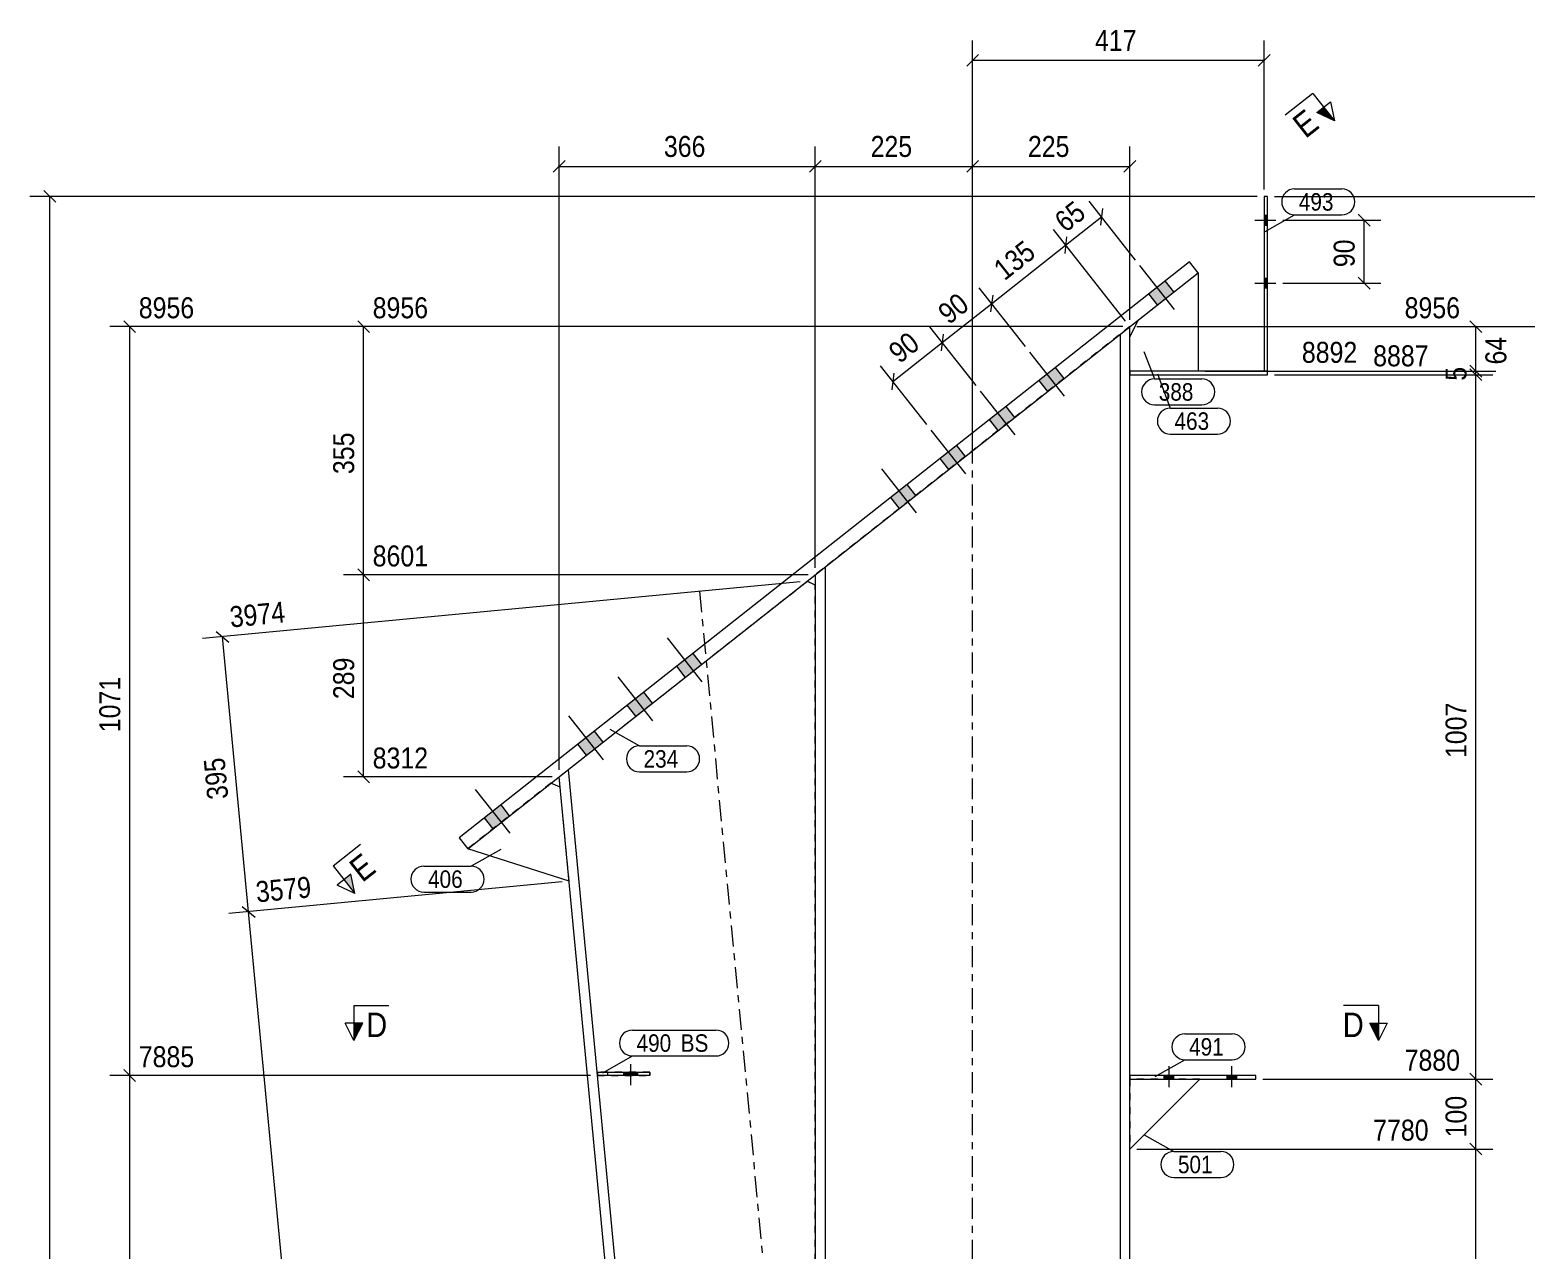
# Model space of a CAD drawing. Header units: millimetres. Extents: x 2 to 579, y 1 to 825.
# Drawn here: x 168 to 382.1, y 478.9 to 653.4 of the extents above; entities that cross this region are included whole.
import ezdxf

# ---------------------------------------------------------------- set-up
doc = ezdxf.new("R2010")
doc.units = ezdxf.units.MM
for name, pattern in [('XKITLINE00', [0]), ('XKITLINE01', [4, 1, -1, 1, -1]), ('XKITLINE02', [4, 2, -2]), ('XKITLINE03', [6, 3, -1, 1, -1])]:
    doc.linetypes.add(name, pattern=pattern)
for name, color, linetype, lineweight in [('Bolt', 3, 'Continuous', 0), ('Dimensions', 7, 'Continuous', 0), ('Part', 2, 'Continuous', 0), ('PartMark', 7, 'Continuous', 0), ('Section', 6, 'Continuous', 0)]:
    doc.layers.add(name, color=color, linetype=linetype, lineweight=lineweight)
doc.styles.add('ARIAL', font='ARIAL.TTF')

# ---------------------------------------------------------------- blocks, each defined once
blk = doc.blocks.new('*A9')
at = {"layer": 'Bolt'}
for points in [[(329.34, 614.05), (328.1, 615.62), (330.46, 617.48), (331.7, 615.91)], [(329.34, 614.05), (328.1, 615.62), (330.46, 617.48), (331.7, 615.91)], [(313.64, 601.67), (312.4, 603.24), (314.75, 605.09), (315.99, 603.52)], [(313.64, 601.67), (312.4, 603.24), (314.75, 605.09), (315.99, 603.52)], [(306.57, 596.09), (305.33, 597.66), (307.69, 599.52), (308.92, 597.95)], [(306.57, 596.09), (305.33, 597.66), (307.69, 599.52), (308.92, 597.95)], [(299.5, 590.52), (298.26, 592.09), (300.62, 593.95), (301.86, 592.38)], [(299.5, 590.52), (298.26, 592.09), (300.62, 593.95), (301.86, 592.38)], [(292.43, 584.95), (291.19, 586.52), (293.55, 588.38), (294.79, 586.81)], [(292.43, 584.95), (291.19, 586.52), (293.55, 588.38), (294.79, 586.81)], [(261.8, 560.81), (260.57, 562.38), (262.92, 564.23), (264.16, 562.66)], [(261.8, 560.81), (260.57, 562.38), (262.92, 564.23), (264.16, 562.66)], [(254.74, 555.23), (253.5, 556.8), (255.85, 558.66), (257.09, 557.09)], [(254.74, 555.23), (253.5, 556.8), (255.85, 558.66), (257.09, 557.09)], [(247.67, 549.66), (246.43, 551.23), (248.79, 553.09), (250.03, 551.52)], [(247.67, 549.66), (246.43, 551.23), (248.79, 553.09), (250.03, 551.52)], [(234.32, 539.14), (233.08, 540.71), (235.44, 542.57), (236.67, 540.99)], [(234.32, 539.14), (233.08, 540.71), (235.44, 542.57), (236.67, 540.99)]]:
    blk.add_hatch(color=3, dxfattribs=at).paths.add_polyline_path(points, flags=17)
at = {"layer": 'Bolt', "color": 3, "linetype": 'XKITLINE00', "lineweight": 0}
for p, q in [((331.76, 613.41), (326.81, 619.69)), ((331.76, 613.41), (326.81, 619.69)), ((331.7, 615.91), (330.46, 617.48)), ((331.7, 615.91), (330.46, 617.48)), ((329.34, 614.05), (328.1, 615.62)), ((329.34, 614.05), (328.1, 615.62)), ((316.05, 601.02), (311.1, 607.31)), ((316.05, 601.02), (311.1, 607.31)), ((315.99, 603.52), (314.75, 605.09)), ((315.99, 603.52), (314.75, 605.09)), ((308.98, 595.45), (304.03, 601.73)), ((308.98, 595.45), (304.03, 601.73)), ((313.64, 601.67), (312.4, 603.24)), ((313.64, 601.67), (312.4, 603.24)), ((308.92, 597.95), (307.69, 599.52)), ((308.92, 597.95), (307.69, 599.52)), ((306.57, 596.09), (305.33, 597.66)), ((306.57, 596.09), (305.33, 597.66)), ((301.92, 589.88), (296.96, 596.16)), ((301.92, 589.88), (296.96, 596.16)), ((301.86, 592.38), (300.62, 593.95)), ((301.86, 592.38), (300.62, 593.95)), ((299.5, 590.52), (298.26, 592.09)), ((299.5, 590.52), (298.26, 592.09)), ((294.85, 584.31), (289.9, 590.59)), ((294.85, 584.31), (289.9, 590.59)), ((292.43, 584.95), (291.19, 586.52)), ((292.43, 584.95), (291.19, 586.52)), ((294.79, 586.81), (293.55, 588.38)), ((294.79, 586.81), (293.55, 588.38)), ((264.22, 560.16), (259.27, 566.45)), ((264.22, 560.16), (259.27, 566.45)), ((264.16, 562.66), (262.92, 564.23)), ((264.16, 562.66), (262.92, 564.23)), ((257.15, 554.59), (252.2, 560.87)), ((257.15, 554.59), (252.2, 560.87)), ((261.8, 560.81), (260.57, 562.38)), ((261.8, 560.81), (260.57, 562.38)), ((257.09, 557.09), (255.85, 558.66)), ((257.09, 557.09), (255.85, 558.66)), ((254.74, 555.23), (253.5, 556.8)), ((254.74, 555.23), (253.5, 556.8)), ((250.09, 549.02), (245.13, 555.3)), ((250.09, 549.02), (245.13, 555.3)), ((250.03, 551.52), (248.79, 553.09)), ((250.03, 551.52), (248.79, 553.09)), ((247.67, 549.66), (246.43, 551.23)), ((247.67, 549.66), (246.43, 551.23)), ((236.74, 538.5), (231.78, 544.78)), ((236.74, 538.5), (231.78, 544.78)), ((236.67, 540.99), (235.44, 542.57)), ((236.67, 540.99), (235.44, 542.57)), ((234.32, 539.14), (233.08, 540.71)), ((234.32, 539.14), (233.08, 540.71))]:
    blk.add_line(p, q, dxfattribs=at)
blk = doc.blocks.new('*A10')
at = {"layer": 'Bolt'}
for points in [[(331.7, 503.86), (331.7, 503.36), (330.3, 503.36), (330.3, 503.86)], [(331.7, 503.86), (331.7, 503.36), (330.3, 503.36), (330.3, 503.86)], [(340.7, 503.86), (340.7, 503.36), (339.3, 503.36), (339.3, 503.86)], [(340.7, 503.86), (340.7, 503.36), (339.3, 503.36), (339.3, 503.86)]]:
    blk.add_hatch(color=3, dxfattribs=at).paths.add_polyline_path(points, flags=17)
at = {"layer": 'Bolt', "color": 3, "linetype": 'XKITLINE00', "lineweight": 0}
for p, q in [((331, 502.2), (331, 505.2)), ((331, 502.2), (331, 505.2)), ((340, 502.2), (340, 505.2)), ((340, 502.2), (340, 505.2)), ((330.3, 503.36), (330.3, 503.86)), ((330.3, 503.36), (330.3, 503.86)), ((331.7, 503.36), (331.7, 503.86)), ((331.7, 503.36), (331.7, 503.86)), ((339.3, 503.36), (339.3, 503.86)), ((339.3, 503.36), (339.3, 503.86)), ((340.7, 503.36), (340.7, 503.86)), ((340.7, 503.36), (340.7, 503.86))]:
    blk.add_line(p, q, dxfattribs=at)
blk = doc.blocks.new('*A11')
at = {"layer": 'Bolt', "color": 3, "linetype": 'XKITLINE02', "lineweight": 0}
for p, q in [((254.02, 502.51), (254.02, 505.51)), ((253.03, 503.86), (253.03, 504.36)), ((255, 503.86), (255, 504.36))]:
    blk.add_line(p, q, dxfattribs=at)
blk = doc.blocks.new('*A12')
at = {"layer": 'Bolt'}
blk.add_hatch(color=3, dxfattribs=at).paths.add_polyline_path([(253.03, 503.86), (253.03, 504.36), (255, 504.36), (255, 503.86)], flags=17)
at = {"layer": 'Bolt', "color": 3, "linetype": 'XKITLINE00', "lineweight": 0}
for p, q in [((254.02, 502.51), (254.02, 505.51)), ((253.03, 503.86), (253.03, 504.36)), ((255, 503.86), (255, 504.36))]:
    blk.add_line(p, q, dxfattribs=at)
blk = doc.blocks.new('*A16')
at = {"layer": 'Bolt'}
for points in [[(344.6, 626.87), (345.1, 626.87), (345.1, 625.47), (344.6, 625.47)], [(344.6, 617.87), (345.1, 617.87), (345.1, 616.47), (344.6, 616.47)]]:
    blk.add_hatch(color=3, dxfattribs=at).paths.add_polyline_path(points, flags=17)
at = {"layer": 'Bolt', "color": 3, "linetype": 'XKITLINE00', "lineweight": 0}
for p, q in [((343.26, 626.17), (346.26, 626.17)), ((344.6, 626.87), (345.1, 626.87)), ((344.6, 625.47), (345.1, 625.47)), ((343.26, 617.17), (346.26, 617.17)), ((344.6, 617.87), (345.1, 617.87)), ((344.6, 616.47), (345.1, 616.47))]:
    blk.add_line(p, q, dxfattribs=at)
blk = doc.blocks.new('*A17')
at = {"layer": 'Bolt'}
for points in [[(344.6, 626.87), (345.1, 626.87), (345.1, 625.47), (344.6, 625.47)], [(344.6, 617.87), (345.1, 617.87), (345.1, 616.47), (344.6, 616.47)]]:
    blk.add_hatch(color=3, dxfattribs=at).paths.add_polyline_path(points, flags=17)
at = {"layer": 'Bolt', "color": 3, "linetype": 'XKITLINE00', "lineweight": 0}
for p, q in [((343.26, 626.17), (346.26, 626.17)), ((344.6, 626.87), (345.1, 626.87)), ((344.6, 625.47), (345.1, 625.47)), ((343.26, 617.17), (346.26, 617.17)), ((344.6, 617.87), (345.1, 617.87)), ((344.6, 616.47), (345.1, 616.47))]:
    blk.add_line(p, q, dxfattribs=at)
blk = doc.blocks.new('*A19')
at = {"layer": 'Part', "color": 2, "linetype": 'XKITLINE00', "lineweight": 0}
for p, q in [((333.92, 620.2), (229.47, 537.86)), ((230.71, 536.29), (335.16, 618.63)), ((335.16, 618.63), (333.92, 620.2)), ((229.47, 537.86), (230.71, 536.29))]:
    blk.add_line(p, q, dxfattribs=at)
blk = doc.blocks.new('*A20')
at = {"layer": 'Part', "color": 7, "linetype": 'XKITLINE01', "lineweight": 0}
blk.add_line((325.4, 610.94), (280.4, 575.46), dxfattribs=at)
at = {"layer": 'Part', "color": 2, "linetype": 'XKITLINE00', "lineweight": 0}
for p, q in [((325.4, 315.36), (325.4, 610.94)), ((324, 609.84), (324, 315.36)), ((281.8, 576.57), (281.8, 315.36)), ((280.4, 575.46), (280.4, 315.36))]:
    blk.add_line(p, q, dxfattribs=at)
at = {"layer": 'Part', "color": 7, "linetype": 'XKITLINE03', "lineweight": 0}
blk.add_line((302.9, 315.36), (302.9, 603.2), dxfattribs=at)
blk = doc.blocks.new('*A21')
at = {"layer": 'Part', "color": 2, "linetype": 'XKITLINE00', "lineweight": 0}
blk.add_line((325.4, 493.36), (335.4, 503.36), dxfattribs=at)
at = {"layer": 'Part', "color": 7, "linetype": 'XKITLINE01', "lineweight": 0}
for p, q in [((325.4, 503.36), (325.4, 493.36)), ((335.4, 503.36), (325.4, 503.36))]:
    blk.add_line(p, q, dxfattribs=at)
blk = doc.blocks.new('*A22')
at = {"layer": 'Part', "color": 2, "linetype": 'XKITLINE00', "lineweight": 0}
for p, q in [((343.4, 503.86), (325.4, 503.86)), ((325.4, 503.36), (343.4, 503.36)), ((343.4, 503.36), (343.4, 503.86))]:
    blk.add_line(p, q, dxfattribs=at)
at = {"layer": 'Part', "color": 7, "linetype": 'XKITLINE01', "lineweight": 0}
blk.add_line((325.4, 503.86), (325.4, 503.36), dxfattribs=at)
blk = doc.blocks.new('*A25')
at = {"layer": 'Part', "color": 7, "linetype": 'XKITLINE01', "lineweight": 0}
for p, q in [((256.72, 504.36), (249.22, 504.36)), ((249.22, 504.36), (249.22, 503.86)), ((249.22, 503.86), (256.72, 503.86)), ((250.72, 503.86), (250.72, 504.36)), ((256.72, 503.86), (256.72, 504.36))]:
    blk.add_line(p, q, dxfattribs=at)
blk = doc.blocks.new('*A26')
at = {"layer": 'Part', "color": 2, "linetype": 'XKITLINE00', "lineweight": 0}
for p, q in [((249.22, 503.86), (249.22, 504.36)), ((249.22, 504.36), (256.72, 504.36)), ((256.72, 503.86), (249.22, 503.86)), ((256.72, 504.36), (256.72, 503.86))]:
    blk.add_line(p, q, dxfattribs=at)
at = {"layer": 'Part', "color": 7, "linetype": 'XKITLINE01', "lineweight": 0}
blk.add_line((250.72, 503.86), (250.72, 504.36), dxfattribs=at)
blk = doc.blocks.new('*A30')
at = {"layer": 'Part', "color": 7, "linetype": 'XKITLINE01', "lineweight": 0}
for p, q in [((243.75, 546.57), (279.24, 574.55)), ((279.24, 574.55), (280.4, 573.99)), ((280.4, 315.36), (280.4, 573.99)), ((280.4, 315.36), (280.4, 573.99)), ((280.4, 573.99), (280.4, 573.99))]:
    blk.add_line(p, q, dxfattribs=at)
at = {"layer": 'Part', "color": 2, "linetype": 'XKITLINE00', "lineweight": 0}
for p, q in [((280.4, 573.99), (279.24, 574.55)), ((265.71, 315.36), (243.75, 546.57)), ((245.06, 547.61), (267.11, 315.36))]:
    blk.add_line(p, q, dxfattribs=at)
at = {"layer": 'Part', "color": 7, "linetype": 'XKITLINE03', "lineweight": 0}
blk.add_line((263.83, 573.11), (281.34, 388.7), dxfattribs=at)
blk = doc.blocks.new('*A31')
at = {"layer": 'Part', "color": 7, "linetype": 'XKITLINE01', "lineweight": 0}
for p, q in [((242.57, 545.65), (230.71, 536.29)), ((245.17, 531.64), (243.89, 545.08))]:
    blk.add_line(p, q, dxfattribs=at)
at = {"layer": 'Part', "color": 2, "linetype": 'XKITLINE00', "lineweight": 0}
for p, q in [((243.89, 545.08), (242.57, 545.65)), ((245.17, 531.64), (230.71, 536.29))]:
    blk.add_line(p, q, dxfattribs=at)
blk = doc.blocks.new('*A34')
at = {"layer": 'Part', "color": 7, "linetype": 'XKITLINE01', "lineweight": 0}
for p, q in [((326.58, 611.87), (335.16, 618.63)), ((325.4, 604.57), (325.4, 609.44)), ((335.16, 604.57), (325.4, 604.57))]:
    blk.add_line(p, q, dxfattribs=at)
at = {"layer": 'Part', "color": 2, "linetype": 'XKITLINE00', "lineweight": 0}
for p, q in [((335.16, 618.63), (335.16, 604.57)), ((325.4, 609.44), (326.58, 611.87))]:
    blk.add_line(p, q, dxfattribs=at)
blk = doc.blocks.new('*A35')
at = {"layer": 'Part', "color": 2, "linetype": 'XKITLINE00', "lineweight": 0}
for p, q in [((345.1, 629.57), (344.6, 629.57)), ((344.6, 629.57), (344.6, 604.57)), ((345.1, 604.57), (345.1, 629.57)), ((344.6, 604.57), (345.1, 604.57))]:
    blk.add_line(p, q, dxfattribs=at)
blk = doc.blocks.new('*A36')
at = {"layer": 'Part', "color": 2, "linetype": 'XKITLINE00', "lineweight": 0}
for p, q in [((345.1, 604.57), (325.4, 604.57)), ((325.4, 604.07), (345.1, 604.07)), ((345.1, 604.07), (345.1, 604.57))]:
    blk.add_line(p, q, dxfattribs=at)
at = {"layer": 'Part', "color": 7, "linetype": 'XKITLINE01', "lineweight": 0}
blk.add_line((325.4, 604.57), (325.4, 604.07), dxfattribs=at)
blk = doc.blocks.new('*A111')
at = {"layer": 'Dimensions', "color": 7, "linetype": 'XKITLINE00', "lineweight": 0}
for p, q in [((343.6, 629.57), (168.05, 629.57)), ((170.05, 630.42), (171.75, 628.72)), ((170.9, 127.26), (170.9, 629.57))]:
    blk.add_line(p, q, dxfattribs=at)
at = {"layer": 'Dimensions', "color": 3}
blk.add_point((170.9, 629.57), dxfattribs=at)
blk = doc.blocks.new('*A115')
at = {"layer": 'PartMark', "color": 7, "linetype": 'XKITLINE00', "lineweight": 0}
for p, q in [((348.97, 630.63), (355.73, 630.63)), ((344.73, 624.54), (348.97, 626.93)), ((348.97, 626.93), (355.73, 626.93))]:
    blk.add_line(p, q, dxfattribs=at)
for centre, start, end in [((348.97, 628.78), 90, 270), ((355.73, 628.78), 270, 90)]:
    blk.add_arc(centre, 1.85, start, end, dxfattribs=at)
at = {"layer": 'PartMark', "color": 3, "style": 'ARIAL', "width": 0.85}
blk.add_text('493', height=2.5, dxfattribs=at).set_placement((349.57, 627.53))
blk = doc.blocks.new('*A116')
at = {"layer": 'PartMark', "color": 7, "linetype": 'XKITLINE00', "lineweight": 0}
for p, q in [((327.38, 607.41), (328.93, 603.46)), ((328.93, 603.46), (335.7, 603.46)), ((328.93, 599.76), (335.7, 599.76))]:
    blk.add_line(p, q, dxfattribs=at)
for centre, start, end in [((328.93, 601.61), 90, 270), ((335.7, 601.61), 270, 90)]:
    blk.add_arc(centre, 1.85, start, end, dxfattribs=at)
at = {"layer": 'PartMark', "color": 3, "style": 'ARIAL', "width": 0.85}
blk.add_text('388', height=2.5, dxfattribs=at).set_placement((329.53, 600.36))
blk = doc.blocks.new('*A117')
at = {"layer": 'PartMark', "color": 7, "linetype": 'XKITLINE00', "lineweight": 0}
for p, q in [((235.41, 536.19), (231.17, 533.8)), ((224.4, 533.8), (231.17, 533.8)), ((224.4, 530.1), (231.17, 530.1))]:
    blk.add_line(p, q, dxfattribs=at)
for centre, start, end in [((224.4, 531.95), 90, 270), ((231.17, 531.95), 270, 90)]:
    blk.add_arc(centre, 1.85, start, end, dxfattribs=at)
at = {"layer": 'PartMark', "color": 3, "style": 'ARIAL', "width": 0.85}
blk.add_text('406', height=2.5, dxfattribs=at).set_placement((225, 530.7))
blk = doc.blocks.new('*A122')
at = {"layer": 'PartMark', "color": 7, "linetype": 'XKITLINE00', "lineweight": 0}
for p, q in [((333.27, 509.82), (340.03, 509.82)), ((329.03, 503.73), (333.27, 506.12)), ((333.27, 506.12), (340.03, 506.12))]:
    blk.add_line(p, q, dxfattribs=at)
for centre, start, end in [((333.27, 507.97), 90, 270), ((340.03, 507.97), 270, 90)]:
    blk.add_arc(centre, 1.85, start, end, dxfattribs=at)
at = {"layer": 'PartMark', "color": 3, "style": 'ARIAL', "width": 0.85}
blk.add_text('491', height=2.5, dxfattribs=at).set_placement((333.87, 506.72))
blk = doc.blocks.new('*A123')
at = {"layer": 'PartMark', "color": 7, "linetype": 'XKITLINE00', "lineweight": 0}
for p, q in [((327.43, 495.39), (331.67, 493)), ((331.67, 493), (338.43, 493)), ((331.67, 489.3), (338.43, 489.3))]:
    blk.add_line(p, q, dxfattribs=at)
for centre, start, end in [((331.67, 491.15), 90, 270), ((338.43, 491.15), 270, 90)]:
    blk.add_arc(centre, 1.85, start, end, dxfattribs=at)
at = {"layer": 'PartMark', "color": 3, "style": 'ARIAL', "width": 0.85}
blk.add_text('501', height=2.5, dxfattribs=at).set_placement((332.27, 489.9))
blk = doc.blocks.new('*A125')
at = {"layer": 'PartMark', "color": 7, "linetype": 'XKITLINE00', "lineweight": 0}
for p, q in [((250.99, 553.38), (255.23, 550.99)), ((255.23, 550.99), (262, 550.99)), ((255.23, 547.29), (262, 547.29))]:
    blk.add_line(p, q, dxfattribs=at)
for centre, start, end in [((255.23, 549.14), 90, 270), ((262, 549.14), 270, 90)]:
    blk.add_arc(centre, 1.85, start, end, dxfattribs=at)
at = {"layer": 'PartMark', "color": 3, "style": 'ARIAL', "width": 0.85}
blk.add_text('234', height=2.5, dxfattribs=at).set_placement((255.83, 547.89))
blk = doc.blocks.new('*A126')
at = {"layer": 'PartMark', "color": 7, "linetype": 'XKITLINE00', "lineweight": 0}
for p, q in [((254.23, 510.36), (266.19, 510.36)), ((249.99, 504.27), (254.23, 506.66)), ((254.23, 506.66), (266.19, 506.66))]:
    blk.add_line(p, q, dxfattribs=at)
for centre, start, end in [((254.23, 508.51), 90, 270), ((266.19, 508.51), 270, 90)]:
    blk.add_arc(centre, 1.85, start, end, dxfattribs=at)
at = {"layer": 'PartMark', "color": 3, "style": 'ARIAL', "width": 0.85}
for s, p in [('490', (254.83, 507.26)), ('BS', (261.14, 507.26))]:
    blk.add_text(s, height=2.5, dxfattribs=at).set_placement(p)
blk = doc.blocks.new('*A129')
at = {"layer": 'Section'}
for points in [[(353.1, 642.33), (354.65, 640.37), (352.12, 641.56)], [(213.96, 532.64), (214.53, 529.9), (212.98, 531.87)]]:
    blk.add_hatch(color=3, dxfattribs=at).paths.add_polyline_path(points, flags=17)
at = {"layer": 'Section', "color": 1, "linetype": 'XKITLINE00', "lineweight": 0}
for p, q in [((351.55, 644.29), (347.63, 641.2)), ((351.55, 644.29), (354.65, 640.37)), ((211.43, 533.83), (215.36, 536.93)), ((211.43, 533.83), (214.53, 529.9))]:
    blk.add_line(p, q, dxfattribs=at)
at = {"layer": 'Section', "color": 3, "linetype": 'XKITLINE00', "lineweight": 0}
for p, q in [((352.12, 641.56), (354.08, 643.1)), ((354.08, 643.1), (354.65, 640.37)), ((354.65, 640.37), (352.12, 641.56)), ((213.96, 532.64), (212, 531.09)), ((214.53, 529.9), (212, 531.09)), ((214.53, 529.9), (213.96, 532.64))]:
    blk.add_line(p, q, dxfattribs=at)
at = {"layer": 'Section', "color": 7, "style": 'ARIAL', "width": 0.85}
for p in [(350.52, 637.75), (215.59, 531.38)]:
    blk.add_text('E', height=3.5, rotation=38.2507, dxfattribs=at).set_placement(p)
blk = doc.blocks.new('*A132')
at = {"layer": 'Section'}
for points in [[(215.65, 511.36), (214.4, 508.86), (214.4, 511.36)], [(360.97, 511.36), (360.97, 508.86), (359.72, 511.36)]]:
    blk.add_hatch(color=3, dxfattribs=at).paths.add_polyline_path(points, flags=17)
at = {"layer": 'Section', "color": 1, "linetype": 'XKITLINE00', "lineweight": 0}
for p, q in [((214.4, 513.86), (219.4, 513.86)), ((214.4, 513.86), (214.4, 508.86)), ((360.97, 513.86), (355.97, 513.86)), ((360.97, 513.86), (360.97, 508.86))]:
    blk.add_line(p, q, dxfattribs=at)
at = {"layer": 'Section', "color": 3, "linetype": 'XKITLINE00', "lineweight": 0}
for p, q in [((214.4, 508.86), (213.15, 511.36)), ((215.65, 511.36), (213.15, 511.36)), ((214.4, 508.86), (215.65, 511.36)), ((359.72, 511.36), (362.22, 511.36)), ((360.97, 508.86), (359.72, 511.36)), ((362.22, 511.36), (360.97, 508.86))]:
    blk.add_line(p, q, dxfattribs=at)
at = {"layer": 'Section', "color": 7, "style": 'ARIAL', "width": 0.85}
for p in [(216.15, 509.36), (355.85, 509.36)]:
    blk.add_text('D', height=3.5, dxfattribs=at).set_placement(p)
blk = doc.blocks.new('*A134')
at = {"layer": 'Dimensions', "color": 7, "linetype": 'XKITLINE00', "lineweight": 0}
for p, q in [((214.94, 576.31), (216.63, 574.62)), ((279.4, 575.46), (212.93, 575.46)), ((215.78, 546.57), (215.78, 575.46)), ((242.75, 546.57), (212.93, 546.57)), ((214.94, 547.42), (216.63, 545.73))]:
    blk.add_line(p, q, dxfattribs=at)
at = {"layer": 'Dimensions', "color": 3}
for p in [(215.78, 575.46), (215.78, 546.57)]:
    blk.add_point(p, dxfattribs=at)
at = {"layer": 'Dimensions', "color": 3, "style": 'ARIAL', "width": 0.85}
for s, p in [('8601', (217.08, 576.66)), ('8312', (217.08, 547.77))]:
    blk.add_text(s, height=3, dxfattribs=at).set_placement(p)
blk.add_text('289', height=3, rotation=90.0002, dxfattribs=at).set_placement((214.43, 557.68))
blk = doc.blocks.new('*A135')
at = {"layer": 'Dimensions', "color": 7, "linetype": 'XKITLINE00', "lineweight": 0}
for p, q in [((324.4, 610.94), (212.93, 610.94)), ((214.94, 611.79), (216.63, 610.09)), ((215.78, 575.46), (215.78, 610.94)), ((214.94, 576.31), (216.63, 574.62)), ((279.4, 575.46), (212.93, 575.46))]:
    blk.add_line(p, q, dxfattribs=at)
at = {"layer": 'Dimensions', "color": 3}
for p in [(215.78, 610.94), (215.78, 575.46)]:
    blk.add_point(p, dxfattribs=at)
at = {"layer": 'Dimensions', "color": 3, "style": 'ARIAL', "width": 0.85}
blk.add_text('8956', height=3, dxfattribs=at).set_placement((217.08, 612.14))
blk.add_text('355', height=3, rotation=90.0002, dxfattribs=at).set_placement((214.43, 589.86))
blk = doc.blocks.new('*A136')
at = {"layer": 'Dimensions', "color": 7, "linetype": 'XKITLINE00', "lineweight": 0}
for p, q in [((243.75, 547.57), (243.75, 636.71)), ((280.4, 576.46), (280.4, 636.71)), ((244.6, 634.71), (242.9, 633.01)), ((243.75, 633.86), (280.4, 633.86)), ((281.25, 634.71), (279.55, 633.01))]:
    blk.add_line(p, q, dxfattribs=at)
at = {"layer": 'Dimensions', "color": 3}
for p in [(243.75, 633.86), (280.4, 633.86)]:
    blk.add_point(p, dxfattribs=at)
at = {"layer": 'Dimensions', "color": 3, "style": 'ARIAL', "width": 0.85}
blk.add_text('366', height=3, dxfattribs=at).set_placement((258.74, 635.21))
blk = doc.blocks.new('*A137')
at = {"layer": 'Dimensions', "color": 7, "linetype": 'XKITLINE00', "lineweight": 0}
for p, q in [((280.4, 576.46), (280.4, 636.71)), ((302.9, 594.2), (302.9, 636.71)), ((281.25, 634.71), (279.55, 633.01)), ((280.4, 633.86), (302.9, 633.86)), ((303.75, 634.71), (302.05, 633.01))]:
    blk.add_line(p, q, dxfattribs=at)
at = {"layer": 'Dimensions', "color": 3}
for p in [(280.4, 633.86), (302.9, 633.86)]:
    blk.add_point(p, dxfattribs=at)
at = {"layer": 'Dimensions', "color": 3, "style": 'ARIAL', "width": 0.85}
blk.add_text('225', height=3, dxfattribs=at).set_placement((288.31, 635.21))
blk = doc.blocks.new('*A138')
at = {"layer": 'Dimensions', "color": 7, "linetype": 'XKITLINE00', "lineweight": 0}
for p, q in [((302.9, 594.2), (302.9, 636.71)), ((325.4, 611.94), (325.4, 636.71)), ((303.75, 634.71), (302.05, 633.01)), ((302.9, 633.86), (325.4, 633.86)), ((326.25, 634.71), (324.55, 633.01))]:
    blk.add_line(p, q, dxfattribs=at)
at = {"layer": 'Dimensions', "color": 3}
for p in [(302.9, 633.86), (325.4, 633.86)]:
    blk.add_point(p, dxfattribs=at)
at = {"layer": 'Dimensions', "color": 3, "style": 'ARIAL', "width": 0.85}
blk.add_text('225', height=3, dxfattribs=at).set_placement((310.81, 635.21))
blk = doc.blocks.new('*A139')
at = {"layer": 'Dimensions', "color": 7, "linetype": 'XKITLINE00', "lineweight": 0}
for p, q in [((303.41, 602.52), (296.79, 610.92)), ((291.49, 603.11), (298.56, 608.68)), ((298.7, 609.87), (298.42, 607.49)), ((296.34, 596.95), (289.73, 605.34)), ((291.63, 604.3), (291.35, 601.91))]:
    blk.add_line(p, q, dxfattribs=at)
at = {"layer": 'Dimensions', "color": 3}
for p in [(298.56, 608.68), (291.49, 603.11)]:
    blk.add_point(p, dxfattribs=at)
at = {"layer": 'Dimensions', "color": 3, "style": 'ARIAL', "width": 0.85}
blk.add_text('90', height=3, rotation=38.2507, dxfattribs=at).set_placement((292.44, 605.57))
blk = doc.blocks.new('*A140')
at = {"layer": 'Dimensions', "color": 7, "linetype": 'XKITLINE00', "lineweight": 0}
for p, q in [((310.48, 608.09), (303.86, 616.49)), ((298.56, 608.68), (305.63, 614.25)), ((305.77, 615.44), (305.48, 613.06)), ((303.41, 602.52), (296.79, 610.92)), ((298.7, 609.87), (298.42, 607.49))]:
    blk.add_line(p, q, dxfattribs=at)
at = {"layer": 'Dimensions', "color": 3}
for p in [(305.63, 614.25), (298.56, 608.68)]:
    blk.add_point(p, dxfattribs=at)
at = {"layer": 'Dimensions', "color": 3, "style": 'ARIAL', "width": 0.85}
blk.add_text('90', height=3, rotation=38.2507, dxfattribs=at).set_placement((299.51, 611.15))
blk = doc.blocks.new('*A141')
at = {"layer": 'Dimensions', "color": 7, "linetype": 'XKITLINE00', "lineweight": 0}
for p, q in [((324.78, 611.73), (314.45, 624.83)), ((316.35, 623.79), (316.07, 621.4)), ((305.63, 614.25), (316.21, 622.59)), ((310.48, 608.09), (303.86, 616.49)), ((305.77, 615.44), (305.48, 613.06))]:
    blk.add_line(p, q, dxfattribs=at)
at = {"layer": 'Dimensions', "color": 3}
for p in [(316.21, 622.59), (305.63, 614.25)]:
    blk.add_point(p, dxfattribs=at)
at = {"layer": 'Dimensions', "color": 3, "style": 'ARIAL', "width": 0.85}
blk.add_text('135', height=3, rotation=38.2507, dxfattribs=at).set_placement((307.46, 617.42))
blk = doc.blocks.new('*A142')
at = {"layer": 'Dimensions', "color": 7, "linetype": 'XKITLINE00', "lineweight": 0}
for p, q in [((326.19, 620.47), (319.57, 628.87)), ((321.47, 627.82), (321.19, 625.44)), ((316.21, 622.59), (321.33, 626.63)), ((324.78, 611.73), (314.45, 624.83)), ((316.35, 623.79), (316.07, 621.4))]:
    blk.add_line(p, q, dxfattribs=at)
at = {"layer": 'Dimensions', "color": 3}
for p in [(321.33, 626.63), (316.21, 622.59)]:
    blk.add_point(p, dxfattribs=at)
at = {"layer": 'Dimensions', "color": 3, "style": 'ARIAL', "width": 0.85}
blk.add_text('65', height=3, rotation=38.2507, dxfattribs=at).set_placement((316.19, 624.3))
blk = doc.blocks.new('*A143')
at = {"layer": 'Dimensions', "color": 7, "linetype": 'XKITLINE00', "lineweight": 0}
blk.add_line((326.4, 610.94), (409.3, 610.94), dxfattribs=at)
blk = doc.blocks.new('*A144')
at = {"layer": 'Dimensions', "color": 7, "linetype": 'XKITLINE00', "lineweight": 0}
for p, q in [((346.1, 629.57), (409.3, 629.57)), ((406.05, 630.42), (407.75, 628.72)), ((406.9, 610.94), (406.9, 629.57)), ((326.4, 610.94), (409.3, 610.94)), ((406.05, 611.79), (407.75, 610.09))]:
    blk.add_line(p, q, dxfattribs=at)
at = {"layer": 'Dimensions', "color": 3}
for p in [(406.9, 629.57), (406.9, 610.94)]:
    blk.add_point(p, dxfattribs=at)
at = {"layer": 'Dimensions', "color": 3, "style": 'ARIAL', "width": 0.85}
blk.add_text('186', height=3, rotation=90.0002, dxfattribs=at).set_placement((405.55, 616.92))
blk = doc.blocks.new('*A146')
at = {"layer": 'Dimensions', "color": 7, "linetype": 'XKITLINE00', "lineweight": 0}
blk.add_line((326.4, 610.94), (397.3, 610.94), dxfattribs=at)
blk = doc.blocks.new('*A147')
at = {"layer": 'Dimensions', "color": 7, "linetype": 'XKITLINE00', "lineweight": 0}
for p, q in [((248.22, 503.86), (179.47, 503.86)), ((181.48, 504.71), (183.17, 503.01)), ((182.32, 129.26), (182.32, 503.86))]:
    blk.add_line(p, q, dxfattribs=at)
at = {"layer": 'Dimensions', "color": 3}
blk.add_point((182.32, 503.86), dxfattribs=at)
at = {"layer": 'Dimensions', "color": 3, "style": 'ARIAL', "width": 0.85}
blk.add_text('7885', height=3, dxfattribs=at).set_placement((183.62, 505.06))
blk = doc.blocks.new('*A148')
at = {"layer": 'Dimensions', "color": 7, "linetype": 'XKITLINE00', "lineweight": 0}
for p, q in [((324.4, 610.94), (179.47, 610.94)), ((181.48, 611.79), (183.17, 610.09)), ((182.32, 503.86), (182.32, 610.94)), ((248.22, 503.86), (179.47, 503.86)), ((181.48, 504.71), (183.17, 503.01))]:
    blk.add_line(p, q, dxfattribs=at)
at = {"layer": 'Dimensions', "color": 3}
for p in [(182.32, 610.94), (182.32, 503.86)]:
    blk.add_point(p, dxfattribs=at)
at = {"layer": 'Dimensions', "color": 3, "style": 'ARIAL', "width": 0.85}
blk.add_text('8956', height=3, dxfattribs=at).set_placement((183.62, 612.14))
blk.add_text('1071', height=3, rotation=90.0002, dxfattribs=at).set_placement((180.97, 552.95))
blk = doc.blocks.new('*A151')
at = {"layer": 'Dimensions', "color": 7, "linetype": 'XKITLINE00', "lineweight": 0}
for p, q in [((326.4, 493.36), (377.3, 493.36)), ((374.05, 494.21), (375.75, 492.51)), ((374.9, 373.36), (374.9, 493.36)), ((344.4, 373.36), (377.3, 373.36)), ((374.05, 374.21), (375.75, 372.51))]:
    blk.add_line(p, q, dxfattribs=at)
at = {"layer": 'Dimensions', "color": 3}
for p in [(374.9, 493.36), (374.9, 373.36)]:
    blk.add_point(p, dxfattribs=at)
at = {"layer": 'Dimensions', "color": 3, "style": 'ARIAL', "width": 0.85}
blk.add_text('7780', height=3, dxfattribs=at).set_placement((360.2, 494.56))
blk.add_text('1200', height=3, rotation=90.0002, dxfattribs=at).set_placement((373.55, 428.91))
blk = doc.blocks.new('*A152')
at = {"layer": 'Dimensions', "color": 7, "linetype": 'XKITLINE00', "lineweight": 0}
for p, q in [((344.4, 503.36), (377.3, 503.36)), ((374.05, 504.21), (375.75, 502.51)), ((374.9, 493.36), (374.9, 503.36)), ((326.4, 493.36), (377.3, 493.36)), ((374.05, 494.21), (375.75, 492.51))]:
    blk.add_line(p, q, dxfattribs=at)
at = {"layer": 'Dimensions', "color": 3}
for p in [(374.9, 503.36), (374.9, 493.36)]:
    blk.add_point(p, dxfattribs=at)
at = {"layer": 'Dimensions', "color": 3, "style": 'ARIAL', "width": 0.85}
blk.add_text('7880', height=3, dxfattribs=at).set_placement((364.7, 504.56))
blk.add_text('100', height=3, rotation=90.0002, dxfattribs=at).set_placement((373.55, 495.02))
blk = doc.blocks.new('*A153')
at = {"layer": 'Dimensions', "color": 7, "linetype": 'XKITLINE00', "lineweight": 0}
for p, q in [((346.1, 604.07), (377.3, 604.07)), ((374.05, 604.92), (375.75, 603.22)), ((374.9, 503.36), (374.9, 604.07)), ((344.4, 503.36), (377.3, 503.36)), ((374.05, 504.21), (375.75, 502.51))]:
    blk.add_line(p, q, dxfattribs=at)
at = {"layer": 'Dimensions', "color": 3}
for p in [(374.9, 604.07), (374.9, 503.36)]:
    blk.add_point(p, dxfattribs=at)
at = {"layer": 'Dimensions', "color": 3, "style": 'ARIAL', "width": 0.85}
blk.add_text('8887', height=3, dxfattribs=at).set_placement((360.2, 605.27))
blk.add_text('1007', height=3, rotation=90.0002, dxfattribs=at).set_placement((373.55, 549.26))
blk = doc.blocks.new('*A154')
at = {"layer": 'Dimensions', "color": 7, "linetype": 'XKITLINE00', "lineweight": 0}
for p, q in [((336.16, 604.57), (377.3, 604.57)), ((346.1, 604.07), (377.3, 604.07)), ((374.05, 605.42), (375.75, 603.72)), ((374.05, 604.92), (375.75, 603.22)), ((374.9, 604.07), (374.9, 604.57))]:
    blk.add_line(p, q, dxfattribs=at)
at = {"layer": 'Dimensions', "color": 3}
for p in [(374.9, 604.57), (374.9, 604.07)]:
    blk.add_point(p, dxfattribs=at)
at = {"layer": 'Dimensions', "color": 3, "style": 'ARIAL', "width": 0.85}
blk.add_text('8892', height=3, dxfattribs=at).set_placement((350, 605.77))
blk.add_text('5', height=3, rotation=90.0002, dxfattribs=at).set_placement((373.55, 603.21))
blk = doc.blocks.new('*A155')
at = {"layer": 'Dimensions', "color": 7, "linetype": 'XKITLINE00', "lineweight": 0}
for p, q in [((326.4, 610.94), (377.75, 610.94)), ((374.05, 611.79), (375.75, 610.09)), ((374.9, 604.57), (374.9, 610.94)), ((336.16, 604.57), (377.75, 604.57)), ((374.05, 605.42), (375.75, 603.72))]:
    blk.add_line(p, q, dxfattribs=at)
at = {"layer": 'Dimensions', "color": 3}
for p in [(374.9, 610.94), (374.9, 604.57)]:
    blk.add_point(p, dxfattribs=at)
at = {"layer": 'Dimensions', "color": 3, "style": 'ARIAL', "width": 0.85}
blk.add_text('8956', height=3, dxfattribs=at).set_placement((364.7, 612.14))
blk.add_text('64', height=3, rotation=90.0002, dxfattribs=at).set_placement((379.25, 605.53))
blk = doc.blocks.new('*A156')
at = {"layer": 'Dimensions', "color": 7, "linetype": 'XKITLINE00', "lineweight": 0}
for p, q in [((347.26, 626.17), (361.3, 626.17)), ((358.05, 627.02), (359.75, 625.32)), ((358.9, 617.17), (358.9, 626.17)), ((347.26, 617.17), (361.3, 617.17)), ((358.05, 618.02), (359.75, 616.32))]:
    blk.add_line(p, q, dxfattribs=at)
at = {"layer": 'Dimensions', "color": 3}
for p in [(358.9, 626.17), (358.9, 617.17)]:
    blk.add_point(p, dxfattribs=at)
at = {"layer": 'Dimensions', "color": 3, "style": 'ARIAL', "width": 0.85}
blk.add_text('90', height=3, rotation=90.0002, dxfattribs=at).set_placement((357.55, 619.44))
blk = doc.blocks.new('*A157')
at = {"layer": 'Dimensions', "color": 7, "linetype": 'XKITLINE00', "lineweight": 0}
for p, q in [((244.17, 531.55), (196.49, 527.02)), ((198.41, 528.05), (200.26, 526.52)), ((228.24, 222.91), (199.33, 527.29)), ((227.55, 230.1), (228.24, 222.91)), ((278.01, 227.64), (225.4, 222.64)), ((278.01, 227.64), (225.85, 222.68)), ((227.5, 225.35), (228.24, 222.91)), ((228.5, 225.45), (228.24, 222.91)), ((227.31, 223.68), (229.16, 222.15))]:
    blk.add_line(p, q, dxfattribs=at)
at = {"layer": 'Dimensions', "color": 3}
for p in [(199.33, 527.29), (228.24, 222.91)]:
    blk.add_point(p, dxfattribs=at)
at = {"layer": 'Dimensions', "color": 7}
blk.add_point((228.24, 222.91), dxfattribs=at)
at = {"layer": 'Dimensions', "color": 3, "style": 'ARIAL', "width": 0.85}
for s, rotation, p in [('3579', 5.4259, (200.51, 528.61)), ('3579', 95.4261, (212.86, 370.54)), ('RD', -84.5743, (228.75, 230.21))]:
    blk.add_text(s, height=3, rotation=rotation, dxfattribs=at).set_placement(p)
blk = doc.blocks.new('*A158')
at = {"layer": 'Dimensions', "color": 7, "linetype": 'XKITLINE00', "lineweight": 0}
for p, q in [((278.24, 574.45), (192.76, 566.34)), ((194.67, 567.37), (196.52, 565.84)), ((199.33, 527.29), (195.6, 566.61)), ((244.17, 531.55), (196.49, 527.02)), ((198.41, 528.05), (200.26, 526.52))]:
    blk.add_line(p, q, dxfattribs=at)
at = {"layer": 'Dimensions', "color": 3}
for p in [(195.6, 566.61), (199.33, 527.29)]:
    blk.add_point(p, dxfattribs=at)
at = {"layer": 'Dimensions', "color": 3, "style": 'ARIAL', "width": 0.85}
for s, rotation, p in [('3974', 5.4259, (196.78, 567.92)), ('395', 95.4261, (196.44, 543.5))]:
    blk.add_text(s, height=3, rotation=rotation, dxfattribs=at).set_placement(p)
blk = doc.blocks.new('*A159')
at = {"layer": 'Dimensions', "color": 7, "linetype": 'XKITLINE00', "lineweight": 0}
for p, q in [((302.9, 594.2), (302.9, 651.87)), ((344.6, 630.57), (344.6, 651.87)), ((303.75, 649.86), (302.05, 648.17)), ((302.9, 649.02), (344.6, 649.02)), ((345.45, 649.86), (343.75, 648.17))]:
    blk.add_line(p, q, dxfattribs=at)
at = {"layer": 'Dimensions', "color": 3}
for p in [(302.9, 649.02), (344.6, 649.02)]:
    blk.add_point(p, dxfattribs=at)
at = {"layer": 'Dimensions', "color": 3, "style": 'ARIAL', "width": 0.85}
blk.add_text('417', height=3, dxfattribs=at).set_placement((320.41, 650.37))
blk = doc.blocks.new('*A162')
at = {"layer": 'PartMark', "color": 7, "linetype": 'XKITLINE00', "lineweight": 0}
for p, q in [((329.37, 604.2), (331.18, 599.29)), ((331.18, 599.29), (337.94, 599.29)), ((331.18, 595.59), (337.94, 595.59))]:
    blk.add_line(p, q, dxfattribs=at)
for centre, start, end in [((331.18, 597.44), 90, 270), ((337.94, 597.44), 270, 90)]:
    blk.add_arc(centre, 1.85, start, end, dxfattribs=at)
at = {"layer": 'PartMark', "color": 3, "style": 'ARIAL', "width": 0.85}
blk.add_text('463', height=2.5, dxfattribs=at).set_placement((331.78, 596.19))

msp = doc.modelspace()

# ---------------------------------------------------------------- block references
at = {"lineweight": 0}
for name in ['*A159', '*A129', '*A136', '*A137', '*A138', '*A111', '*A144', '*A35', '*A115', '*A142', '*A16', '*A17', '*A156', '*A141', '*A19', '*A9', '*A34', '*A140', '*A148', '*A135', '*A146', '*A155', '*A139', '*A143', '*A154', '*A153', '*A116', '*A36', '*A162', '*A134', '*A158', '*A30', '*A125', '*A31', '*A117', '*A157', '*A132', '*A126', '*A122', '*A147', '*A152', '*A11', '*A12', '*A10', '*A25', '*A26', '*A22', '*A21', '*A151', '*A123']:
    msp.add_blockref(name, (0, 0), dxfattribs=at)
at = {"layer": 'Part', "lineweight": 0}
msp.add_blockref('*A20', (0, 0), dxfattribs=at)

doc.saveas('drawing.dxf')
